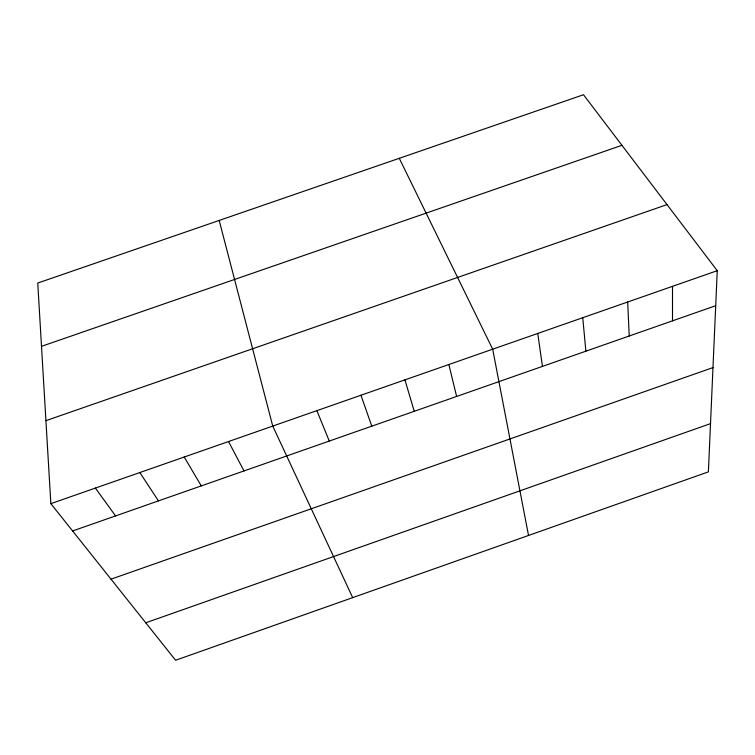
<?xml version="1.0" encoding="UTF-8"?>
<svg xmlns="http://www.w3.org/2000/svg" width="755" height="755" viewBox="0 0 755 755"><rect width="100%" height="100%" fill="white"/><g stroke="black" fill="none" stroke-linecap="round" stroke-linejoin="round"><path stroke-width="1.13" d="M717.25 270.696L708.388 471.866L175.594 660.257L50.849 503.651L37.75 283.05L583.502 94.743L717.25 270.696L50.849 503.651M111.013 579.179L712.984 367.581M145.753 622.79L710.512 423.64M72.603 530.963L715.712 305.709M45.923 420.667L667.014 204.605M41.506 346.337L621.941 145.309M95.385 488.079L115.572 515.92M139.845 472.545L158.456 500.895M184.229 457.03L201.274 485.899M228.529 441.543L244.016 470.931M399.291 158.305L492.685 349.197L528.528 535.465M352.689 597.639L272.753 426.084L219.186 220.451M316.892 410.654L329.274 441.062M360.956 395.252L371.8 426.169M404.944 379.869L414.25 411.296M448.857 364.523L456.624 396.46M537.758 333.446L542.439 366.401M582.756 317.713L585.871 351.188M627.669 302.019L629.226 336.003M672.497 286.343L672.507 320.837"/></g></svg>
